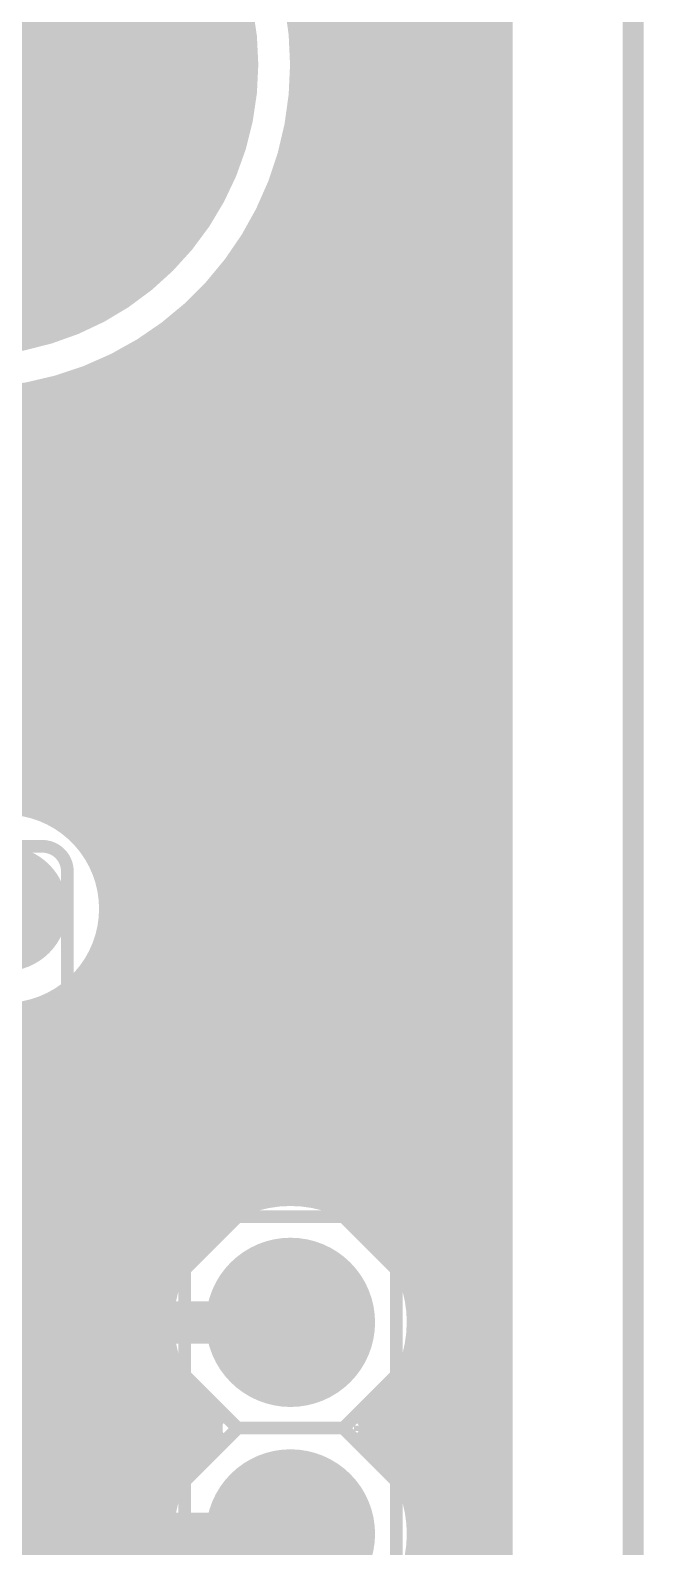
# Model space of a CAD drawing. Extents: x -5 to 100, y -56 to 115.
# Drawn here: x 92.76 to 100.13, y 86.21 to 104.41 of the extents above; entities that cross this region are included whole.
import ezdxf

# ---------------------------------------------------------------- set-up
doc = ezdxf.new("R2010")
doc.units = 0
doc.header["$MEASUREMENT"] = 0
doc.layers.get('0').update_dxf_attribs({"linetype": 'CONTINUOUS'})
for name, color, linetype in [('22-314-0_BOT', 7, 'CONTINUOUS'), ('22-314-0_DRD', 7, 'CONTINUOUS'), ('22-314-0_DRL', 2, 'CONTINUOUS'), ('22-314-0_SMB', 4, 'CONTINUOUS'), ('22-314-0_SMT', 3, 'CONTINUOUS'), ('22-314-0_SST', 5, 'CONTINUOUS'), ('22-314-0_TOP', 10, 'CONTINUOUS'), ('THRUHOLE_NPT', 9, 'CONTINUOUS'), ('THRUHOLE_TAP', 12, 'CONTINUOUS')]:
    doc.layers.add(name, color=color, linetype=linetype)

# ---------------------------------------------------------------- blocks, each defined once
blk = doc.blocks.new('ROUND_4')
at = {"const_width": 0.7493}
blk.add_lwpolyline([(-0.37465, 0, 1), (0.37465, 0, 1)], format="xyb", close=True, dxfattribs=at)
blk = doc.blocks.new('ROUND_6')
at = {"const_width": 1.016}
blk.add_lwpolyline([(-0.508, 0, 1), (0.508, 0, 1)], format="xyb", close=True, dxfattribs=at)
blk = doc.blocks.new('ROUND_7')
at = {"const_width": 3.50012}
blk.add_lwpolyline([(-1.75006, 0, 1), (1.75006, 0, 1)], format="xyb", close=True, dxfattribs=at)
blk = doc.blocks.new('ROUND_5')
at = {"const_width": 0.75057}
blk.add_lwpolyline([(-0.375284, 0, 1), (0.375284, 0, 1)], format="xyb", close=True, dxfattribs=at)
blk = doc.blocks.new('ROUND_17')
at = {"const_width": 0.54991}
blk.add_lwpolyline([(-0.274954, 0, 1), (0.274954, 0, 1)], format="xyb", close=True, dxfattribs=at)
blk = doc.blocks.new('ROUND_20')
at = {"const_width": 1.75006}
blk.add_lwpolyline([(-0.87503, 0, 1), (0.87503, 0, 1)], format="xyb", close=True, dxfattribs=at)

msp = doc.modelspace()

# ---------------------------------------------------------------- linework, layer by layer
at = {"layer": '22-314-0_BOT', "const_width": 0.254}
for points in [[(96.0882, 113.665), (96.0882, 90.40876)], [(96.3168, 113.665), (96.3168, 90.3605)], [(96.5454, 113.665), (96.5454, 90.27414)], [(96.774, 113.665), (96.774, 90.13698)], [(97.0026, 113.665), (97.0026, 89.93632)], [(97.2312, 113.665), (97.2312, 89.61374)], [(97.4598, 113.665), (97.4598, 3.1623)], [(97.6884, 113.665), (97.6884, 2.9718)], [(97.917, 113.665), (97.917, 2.74574)], [(98.1456, 113.665), (98.1456, 2.48158)], [(98.3742, 113.665), (98.3742, 2.16154)], [(98.425, 113.665), (98.425, 2.07772)], [(98.425, 104.4956), (95.97644, 104.4956)], [(98.425, 104.267), (95.99676, 104.267)], [(98.425, 104.0384), (96.00692, 104.0384)], [(98.425, 103.8098), (96.00184, 103.8098)], [(98.425, 103.5812), (95.98406, 103.5812)], [(98.425, 103.3526), (95.95358, 103.3526)], [(98.425, 103.124), (95.9104, 103.124)], [(95.8596, 102.92334), (95.8596, 90.424)], [(98.425, 102.8954), (95.85198, 102.8954)], [(98.425, 102.6668), (95.77832, 102.6668)], [(98.425, 102.4382), (95.68942, 102.4382)], [(98.425, 102.2096), (95.58528, 102.2096)], [(95.631, 102.30358), (95.631, 90.40114)], [(95.4024, 101.88194), (95.4024, 90.34526)], [(98.425, 101.981), (95.46082, 101.981)], [(98.425, 101.7524), (95.31604, 101.7524)], [(98.425, 101.5238), (95.15094, 101.5238)], [(95.1738, 101.55428), (95.1738, 90.2462)], [(94.9452, 101.2825), (94.9452, 90.09888)], [(98.425, 101.2952), (94.95536, 101.2952)], [(94.7166, 101.0539), (94.7166, 89.8779)], [(98.425, 101.0666), (94.7293, 101.0666)], [(98.425, 100.838), (94.4626, 100.838)], [(94.488, 100.85832), (94.488, 89.5096)], [(98.425, 100.6094), (94.13494, 100.6094)], [(94.2594, 100.69068), (94.2594, 68.4403)], [(98.425, 100.3808), (93.72092, 100.3808)], [(93.8022, 100.4189), (93.8022, 68.28282)], [(94.0308, 100.5459), (94.0308, 68.38696)], [(93.345, 100.22332), (93.345, 94.75216)], [(93.5736, 100.31476), (93.5736, 94.43974)], [(92.6592, 100.04552), (92.6592, 95.10522)], [(92.8878, 100.09124), (92.8878, 95.04426)], [(93.1164, 100.14966), (93.1164, 94.93504)], [(98.425, 100.1522), (93.12148, 100.1522)], [(98.425, 99.9236), (84.582, 99.9236)], [(98.425, 99.695), (84.582, 99.695)], [(98.425, 99.4664), (84.582, 99.4664)], [(98.425, 99.2378), (84.582, 99.2378)], [(98.425, 99.0092), (84.582, 99.0092)], [(98.425, 98.7806), (84.582, 98.7806)], [(98.425, 98.552), (84.582, 98.552)], [(98.425, 98.3234), (84.582, 98.3234)], [(98.425, 98.0948), (84.582, 98.0948)], [(98.425, 97.8662), (84.582, 97.8662)], [(98.425, 97.6376), (84.582, 97.6376)], [(98.425, 97.409), (84.582, 97.409)], [(98.425, 97.1804), (84.582, 97.1804)], [(98.425, 96.9518), (84.582, 96.9518)], [(98.425, 96.7232), (84.582, 96.7232)], [(98.425, 96.4946), (84.582, 96.4946)], [(98.425, 96.266), (84.582, 96.266)], [(98.425, 96.0374), (84.582, 96.0374)], [(98.425, 95.8088), (84.582, 95.8088)], [(98.425, 95.5802), (84.582, 95.5802)], [(98.425, 95.3516), (84.582, 95.3516)], [(98.425, 95.123), (84.582, 95.123)], [(98.425, 94.8944), (93.17736, 94.8944)], [(98.425, 94.6658), (93.42374, 94.6658)], [(98.425, 94.4372), (93.5736, 94.4372)], [(98.425, 94.2086), (93.66504, 94.2086)], [(98.425, 93.98), (93.70568, 93.98)], [(98.425, 93.7514), (93.70568, 93.7514)], [(98.425, 93.5228), (93.66504, 93.5228)], [(93.5736, 93.28912), (93.5736, 68.11264)], [(98.425, 93.2942), (93.57614, 93.2942)], [(93.345, 92.9767), (93.345, 67.82308)], [(98.425, 93.0656), (93.42628, 93.0656)], [(93.1164, 92.79382), (93.1164, 65.27038)], [(98.425, 92.837), (93.1799, 92.837)], [(98.425, 92.6084), (92.50172, 92.6084)], [(92.6592, 92.62364), (92.6592, 66.04254)], [(92.8878, 92.6846), (92.8878, 65.7733)], [(98.425, 92.3798), (90.94978, 92.3798)], [(98.425, 92.1512), (91.06408, 92.1512)], [(98.425, 91.9226), (91.14028, 91.9226)], [(98.425, 91.694), (91.18346, 91.694)], [(98.425, 91.4654), (91.19108, 91.4654)], [(98.425, 91.2368), (91.16822, 91.2368)], [(98.425, 91.0082), (91.11234, 91.0082)], [(98.425, 90.7796), (91.0209, 90.7796)], [(98.425, 90.551), (90.88374, 90.551)], [(95.33636, 90.3224), (90.68562, 90.3224)], [(98.425, 90.3224), (96.4311, 90.3224)], [(94.93758, 90.0938), (90.38844, 90.0938)], [(98.425, 90.0938), (96.83242, 90.0938)], [(94.70644, 89.8652), (89.70264, 89.8652)], [(98.425, 89.8652), (97.06356, 89.8652)], [(94.5515, 89.6366), (84.582, 89.6366)], [(98.425, 89.6366), (97.2185, 89.6366)], [(94.44736, 89.408), (84.582, 89.408)], [(98.425, 89.408), (97.32264, 89.408)], [(94.3864, 89.1794), (84.582, 89.1794)], [(98.425, 89.1794), (97.3836, 89.1794)], [(94.361, 88.9508), (84.582, 88.9508)], [(98.425, 88.9508), (97.40646, 88.9508)], [(94.37116, 88.7222), (84.582, 88.7222)], [(98.425, 88.7222), (97.39884, 88.7222)], [(94.41688, 88.4936), (84.582, 88.4936)], [(98.425, 88.4936), (97.35312, 88.4936)], [(94.49816, 88.265), (84.582, 88.265)], [(94.488, 88.2904), (94.488, 86.9696)], [(97.2312, 88.18626), (97.2312, 87.07374)], [(98.425, 88.265), (97.2693, 88.265)], [(94.6277, 88.0364), (84.582, 88.0364)], [(98.425, 88.0364), (97.13976, 88.0364)], [(94.82074, 87.8078), (84.582, 87.8078)], [(94.7166, 87.9221), (94.7166, 87.3379)], [(98.425, 87.8078), (96.94672, 87.8078)], [(97.0026, 87.86368), (97.0026, 87.39632)], [(94.9452, 87.69858), (94.9452, 87.55888)], [(96.774, 87.66048), (96.774, 87.59698)], [(94.9706, 87.5792), (84.582, 87.5792)], [(98.425, 87.5792), (96.7994, 87.5792)], [(94.72676, 87.3506), (84.582, 87.3506)], [(98.425, 87.3506), (97.04324, 87.3506)], [(94.5642, 87.122), (84.582, 87.122)], [(98.425, 87.122), (97.20326, 87.122)], [(94.45752, 86.8934), (84.582, 86.8934)], [(98.425, 86.8934), (97.31248, 86.8934)], [(94.39148, 86.6648), (89.69248, 86.6648)], [(98.425, 86.6648), (97.37852, 86.6648)], [(94.36354, 86.4362), (90.38844, 86.4362)], [(98.425, 86.4362), (97.40646, 86.4362)], [(94.36862, 86.2076), (90.68562, 86.2076)], [(98.425, 86.2076), (97.40138, 86.2076)]]:
    msp.add_lwpolyline(points, dxfattribs=at)
for points in [[(96.00692, 104.0003, 0.4142136), (91.9988, 108.00842)], [(91.9988, 99.99218, 0.4142136), (96.00692, 104.0003)], [(93.7133, 93.8657, 0.4142136), (92.456, 95.123)], [(92.456, 92.6084, 0.4142136), (93.7133, 93.8657)], [(95.885, 90.424, 0.4142136), (94.361, 88.9)], [(97.409, 88.9, 0.4142136), (95.885, 90.424)], [(94.361, 88.9, 0.2512562), (95.04198, 87.63039)], [(96.72574, 87.63, 0.2516254), (97.40807, 88.9)], [(95.04172, 87.63, 0.2512561), (94.36053, 86.36)], [(97.409, 86.36, 0.2516254), (96.72625, 87.63077)], [(94.361, 86.36, 0.4142136), (95.885, 84.836)], [(95.885, 84.836, 0.4142136), (97.409, 86.36)]]:
    msp.add_lwpolyline(points, format="xyb", dxfattribs=at)
at = {"layer": '22-314-0_DRD', "const_width": 0.254}
for points in [[(99.9998, -2.99974), (99.9998, 112.99952)], [(92.6338, 104.2543), (92.2528, 104.6353)], [(92.6338, 103.7463), (92.6338, 104.2543)], [(92.2528, 103.3653), (92.6338, 103.7463)], [(93.091, 93.8657), (91.821, 93.8657)], [(95.885, 89.535), (95.25, 88.9)], [(96.52, 88.9), (95.885, 89.535)], [(95.25, 88.9), (95.885, 88.265)], [(95.885, 88.265), (96.52, 88.9)], [(95.885, 86.995), (95.25, 86.36)], [(96.52, 86.36), (95.885, 86.995)], [(95.25, 86.36), (95.885, 85.725)], [(95.885, 85.725), (96.52, 86.36)]]:
    msp.add_lwpolyline(points, dxfattribs=at)
at = {"layer": '22-314-0_DRL', "const_width": 0.254}
msp.add_lwpolyline([(99.9998, -2.99974), (99.9998, 112.99952)], dxfattribs=at)
at = {"layer": '22-314-0_SST'}
for points, const_width in [([(98.044, 76.073), (54.229, 76.073), (54.229, 97.155), (98.044, 97.155), (98.044, 76.073)], 0.381), ([(92.90558, 94.615), (86.16442, 94.615)], 0.1524), ([(93.2053, 79.91602), (93.2053, 81.915), (93.2053, 94.31528)], 0.1524), ([(96.37522, 93.33992), (96.37522, 93.07068)], 0.2032), ([(96.37522, 93.2053), (95.35922, 93.2053), (95.52686, 93.07068)], 0.2032), ([(95.86722, 91.91752), (95.86722, 92.32392), (95.69704, 92.46108), (95.52686, 92.46108), (95.35922, 92.32392), (95.35922, 91.91752), (96.37522, 91.91752)], 0.2032), ([(95.35922, 91.44508), (95.35922, 91.1733)], 0.2032), ([(96.03486, 90.9701), (96.20504, 90.9701), (96.37522, 91.03868), (96.37522, 91.30792), (96.20504, 91.3765), (95.35922, 91.3765)], 0.2032), ([(95.25, 87.63), (94.615, 88.265), (94.615, 89.535), (95.25, 90.17), (96.52, 90.17), (97.155, 89.535), (97.155, 88.265), (96.52, 87.63), (95.25, 87.63)], 0.1524), ([(95.25, 85.09), (94.615, 85.725), (94.615, 86.995), (95.25, 87.63), (96.52, 87.63), (97.155, 86.995), (97.155, 85.598), (96.647, 85.09), (95.25, 85.09)], 0.1524)]:
    msp.add_lwpolyline(points, dxfattribs=dict(at, const_width=const_width))
at = {"layer": '22-314-0_SST', "const_width": 0.1524}
msp.add_lwpolyline([(93.2053, 94.31528, 0.4142136), (92.90558, 94.615)], format="xyb", dxfattribs=at)
at = {"layer": '22-314-0_TOP'}
for points, const_width in [([(96.0882, 113.665), (96.0882, 90.40876)], 0.254), ([(96.3168, 113.665), (96.3168, 90.3605)], 0.254), ([(96.5454, 113.665), (96.5454, 90.27414)], 0.254), ([(96.774, 113.665), (96.774, 90.13698)], 0.254), ([(97.0026, 113.665), (97.0026, 89.93632)], 0.254), ([(97.2312, 113.665), (97.2312, 89.61374)], 0.254), ([(97.4598, 113.665), (97.4598, 3.1623)], 0.254), ([(97.6884, 113.665), (97.6884, 2.9718)], 0.254), ([(97.917, 113.665), (97.917, 2.74574)], 0.254), ([(98.1456, 113.665), (98.1456, 2.48158)], 0.254), ([(98.3742, 113.665), (98.3742, 2.16154)], 0.254), ([(98.425, 113.665), (98.425, 2.07772)], 0.254), ([(98.425, 104.4956), (95.97644, 104.4956)], 0.254), ([(98.425, 104.267), (95.99676, 104.267)], 0.254), ([(98.425, 104.0384), (96.00692, 104.0384)], 0.254), ([(98.425, 103.8098), (96.00184, 103.8098)], 0.254), ([(98.425, 103.5812), (95.98406, 103.5812)], 0.254), ([(98.425, 103.3526), (95.95358, 103.3526)], 0.254), ([(98.425, 103.124), (95.9104, 103.124)], 0.254), ([(95.8596, 102.92334), (95.8596, 90.424)], 0.254), ([(98.425, 102.8954), (95.85198, 102.8954)], 0.254), ([(98.425, 102.6668), (95.77832, 102.6668)], 0.254), ([(98.425, 102.4382), (95.68942, 102.4382)], 0.254), ([(98.425, 102.2096), (95.58528, 102.2096)], 0.254), ([(95.631, 102.30358), (95.631, 90.40114)], 0.254), ([(95.4024, 101.88194), (95.4024, 90.34526)], 0.254), ([(98.425, 101.981), (95.46082, 101.981)], 0.254), ([(98.425, 101.7524), (95.31604, 101.7524)], 0.254), ([(98.425, 101.5238), (95.15094, 101.5238)], 0.254), ([(95.1738, 101.55428), (95.1738, 90.2462)], 0.254), ([(94.9452, 101.2825), (94.9452, 90.09888)], 0.254), ([(98.425, 101.2952), (94.95536, 101.2952)], 0.254), ([(94.7166, 101.0539), (94.7166, 89.8779)], 0.254), ([(98.425, 101.0666), (94.7293, 101.0666)], 0.254), ([(98.425, 100.838), (94.4626, 100.838)], 0.254), ([(94.488, 100.85832), (94.488, 89.662)], 0.254), ([(98.425, 100.6094), (94.13494, 100.6094)], 0.254), ([(94.2594, 100.69068), (94.2594, 89.662)], 0.254), ([(98.425, 100.3808), (93.72092, 100.3808)], 0.254), ([(93.8022, 100.4189), (93.8022, 89.662)], 0.254), ([(94.0308, 100.5459), (94.0308, 89.662)], 0.254), ([(93.345, 100.22332), (93.345, 94.75216)], 0.254), ([(93.5736, 100.31476), (93.5736, 94.43974)], 0.254), ([(92.6592, 100.04552), (92.6592, 95.10522)], 0.254), ([(92.8878, 100.09124), (92.8878, 95.04426)], 0.254), ([(93.1164, 100.14966), (93.1164, 94.93504)], 0.254), ([(98.425, 100.1522), (93.12148, 100.1522)], 0.254), ([(98.425, 99.9236), (85.852, 99.9236)], 0.254), ([(98.425, 99.695), (85.852, 99.695)], 0.254), ([(98.425, 99.4664), (85.852, 99.4664)], 0.254), ([(98.425, 99.2378), (85.852, 99.2378)], 0.254), ([(98.425, 99.0092), (85.852, 99.0092)], 0.254), ([(98.425, 98.7806), (85.852, 98.7806)], 0.254), ([(98.425, 98.552), (85.852, 98.552)], 0.254), ([(98.425, 98.3234), (85.852, 98.3234)], 0.254), ([(98.425, 98.0948), (85.852, 98.0948)], 0.254), ([(98.425, 97.8662), (85.852, 97.8662)], 0.254), ([(98.425, 97.6376), (85.852, 97.6376)], 0.254), ([(98.425, 97.409), (85.852, 97.409)], 0.254), ([(98.425, 97.1804), (85.852, 97.1804)], 0.254), ([(98.425, 96.9518), (85.852, 96.9518)], 0.254), ([(98.425, 96.7232), (85.852, 96.7232)], 0.254), ([(98.425, 96.4946), (85.852, 96.4946)], 0.254), ([(98.425, 96.266), (85.85962, 96.266)], 0.254), ([(98.425, 96.0374), (86.08822, 96.0374)], 0.254), ([(98.425, 95.8088), (86.31682, 95.8088)], 0.254), ([(98.425, 95.5802), (86.54542, 95.5802)], 0.254), ([(98.425, 95.3516), (86.77402, 95.3516)], 0.254), ([(98.425, 95.123), (87.00262, 95.123)], 0.254), ([(98.425, 94.8944), (93.17736, 94.8944)], 0.254), ([(98.425, 94.6658), (93.42374, 94.6658)], 0.254), ([(98.425, 94.4372), (93.5736, 94.4372)], 0.254), ([(98.425, 94.2086), (93.66504, 94.2086)], 0.254), ([(98.425, 93.98), (93.70568, 93.98)], 0.254), ([(98.425, 93.7514), (93.70568, 93.7514)], 0.254), ([(98.425, 93.5228), (93.66504, 93.5228)], 0.254), ([(93.5736, 93.28912), (93.5736, 89.662)], 0.254), ([(98.425, 93.2942), (93.57614, 93.2942)], 0.254), ([(93.345, 92.9767), (93.345, 89.662)], 0.254), ([(98.425, 93.0656), (93.42628, 93.0656)], 0.254), ([(93.1164, 92.79382), (93.1164, 89.662)], 0.254), ([(98.425, 92.837), (93.1799, 92.837)], 0.254), ([(98.425, 92.6084), (92.50172, 92.6084)], 0.254), ([(92.6592, 92.62364), (92.6592, 89.662)], 0.254), ([(92.8878, 92.6846), (92.8878, 89.662)], 0.254), ([(98.425, 92.3798), (90.94978, 92.3798)], 0.254), ([(98.425, 92.1512), (91.06408, 92.1512)], 0.254), ([(98.425, 91.9226), (91.14028, 91.9226)], 0.254), ([(89.535, 91.51366), (92.14866, 88.9), (95.885, 88.9)], 0.508), ([(98.425, 91.694), (91.18346, 91.694)], 0.254), ([(98.425, 91.4654), (91.19108, 91.4654)], 0.254), ([(98.425, 91.2368), (91.16822, 91.2368)], 0.254), ([(98.425, 91.0082), (91.11742, 91.0082)], 0.254), ([(98.425, 90.7796), (91.34602, 90.7796)], 0.254), ([(98.425, 90.551), (91.57462, 90.551)], 0.254), ([(95.33636, 90.3224), (91.80322, 90.3224)], 0.254), ([(98.425, 90.3224), (96.4311, 90.3224)], 0.254), ([(94.93758, 90.0938), (92.03182, 90.0938)], 0.254), ([(98.425, 90.0938), (96.83242, 90.0938)], 0.254), ([(94.70644, 89.8652), (92.26042, 89.8652)], 0.254), ([(98.425, 89.8652), (97.06356, 89.8652)], 0.254), ([(94.5642, 89.662), (92.46362, 89.662)], 0.254), ([(98.425, 89.6366), (97.2185, 89.6366)], 0.254), ([(98.425, 89.408), (97.32264, 89.408)], 0.254), ([(98.425, 89.1794), (97.3836, 89.1794)], 0.254), ([(98.425, 88.9508), (97.40646, 88.9508)], 0.254), ([(98.425, 88.7222), (97.39884, 88.7222)], 0.254), ([(98.425, 88.4936), (97.35312, 88.4936)], 0.254), ([(97.2312, 88.18626), (97.2312, 87.07374)], 0.254), ([(98.425, 88.265), (97.2693, 88.265)], 0.254), ([(94.6277, 88.0364), (87.58936, 88.0364)], 0.254), ([(94.5642, 88.138), (92.14866, 88.138)], 0.254), ([(92.6592, 88.138), (92.6592, 87.122)], 0.254), ([(92.8878, 88.138), (92.8878, 87.122)], 0.254), ([(93.1164, 88.138), (93.1164, 87.122)], 0.254), ([(93.345, 88.138), (93.345, 87.122)], 0.254), ([(93.5736, 88.138), (93.5736, 87.122)], 0.254), ([(93.8022, 88.138), (93.8022, 87.122)], 0.254), ([(94.0308, 88.138), (94.0308, 87.122)], 0.254), ([(94.2594, 88.138), (94.2594, 87.122)], 0.254), ([(94.488, 88.138), (94.488, 87.122)], 0.254), ([(98.425, 88.0364), (97.13976, 88.0364)], 0.254), ([(94.82074, 87.8078), (87.81796, 87.8078)], 0.254), ([(94.7166, 87.9221), (94.7166, 87.3379)], 0.254), ([(98.425, 87.8078), (96.94672, 87.8078)], 0.254), ([(97.0026, 87.86368), (97.0026, 87.39632)], 0.254), ([(94.9452, 87.69858), (94.9452, 87.55888)], 0.254), ([(96.774, 87.66048), (96.774, 87.59698)], 0.254), ([(94.9706, 87.5792), (88.04656, 87.5792)], 0.254), ([(98.425, 87.5792), (96.7994, 87.5792)], 0.254), ([(94.72676, 87.3506), (88.27516, 87.3506)], 0.254), ([(98.425, 87.3506), (97.04324, 87.3506)], 0.254), ([(94.5642, 87.122), (90.932, 87.122)], 0.254), ([(98.425, 87.122), (97.20326, 87.122)], 0.254), ([(98.425, 86.8934), (97.31248, 86.8934)], 0.254), ([(98.425, 86.6648), (97.37852, 86.6648)], 0.254), ([(89.535, 85.0138), (89.5858, 85.0138), (90.932, 86.36), (95.885, 86.36)], 0.508), ([(98.425, 86.4362), (97.40646, 86.4362)], 0.254), ([(98.425, 86.2076), (97.40138, 86.2076)], 0.254)]:
    msp.add_lwpolyline(points, dxfattribs=dict(at, const_width=const_width))
at = {"layer": '22-314-0_TOP', "const_width": 0.254}
for points in [[(96.00692, 104.0003, 0.4142136), (91.9988, 108.00842)], [(91.9988, 99.99218, 0.4142136), (96.00692, 104.0003)], [(93.7133, 93.8657, 0.4142136), (92.456, 95.123)], [(92.456, 92.6084, 0.4142136), (93.7133, 93.8657)], [(95.885, 90.424, 0.2680352), (94.5642, 89.662)], [(97.409, 88.9, 0.4142136), (95.885, 90.424)], [(96.72574, 87.63, 0.2516254), (97.40807, 88.9)], [(94.5642, 88.138, 0.1158551), (95.04151, 87.62969)], [(95.04172, 87.63, 0.1158552), (94.56452, 87.12181)], [(97.409, 86.36, 0.2516254), (96.72625, 87.63077)], [(95.885, 84.836, 0.4142136), (97.409, 86.36)]]:
    msp.add_lwpolyline(points, format="xyb", dxfattribs=at)

# ---------------------------------------------------------------- block references
at = {"layer": '22-314-0_BOT'}
for name, p in [('ROUND_7', (91.9988, 104.0003)), ('ROUND_4', (92.456, 93.8657)), ('ROUND_6', (95.885, 88.9)), ('ROUND_6', (95.885, 86.36))]:
    msp.add_blockref(name, p, dxfattribs=at)
at = {"layer": '22-314-0_DRL'}
for name, p in [('ROUND_20', (91.9988, 104.0003)), ('ROUND_5', (92.456, 93.8657)), ('ROUND_17', (95.885, 88.9)), ('ROUND_17', (95.885, 86.36))]:
    msp.add_blockref(name, p, dxfattribs=at)
at = {"layer": '22-314-0_SMB'}
for name, p in [('ROUND_7', (91.9988, 104.0003)), ('ROUND_4', (92.456, 93.8657)), ('ROUND_6', (95.885, 88.9)), ('ROUND_6', (95.885, 86.36))]:
    msp.add_blockref(name, p, dxfattribs=at)
at = {"layer": '22-314-0_SMT'}
for name, p in [('ROUND_7', (91.9988, 104.0003)), ('ROUND_4', (92.456, 93.8657)), ('ROUND_6', (95.885, 88.9)), ('ROUND_6', (95.885, 86.36))]:
    msp.add_blockref(name, p, dxfattribs=at)
at = {"layer": '22-314-0_TOP'}
for name, p in [('ROUND_7', (91.9988, 104.0003)), ('ROUND_4', (92.456, 93.8657)), ('ROUND_6', (95.885, 88.9)), ('ROUND_6', (95.885, 86.36))]:
    msp.add_blockref(name, p, dxfattribs=at)
at = {"layer": 'THRUHOLE_NPT'}
msp.add_blockref('ROUND_5', (92.456, 93.8657), dxfattribs=at)
at = {"layer": 'THRUHOLE_TAP'}
for name, p in [('ROUND_20', (91.9988, 104.0003)), ('ROUND_17', (95.885, 88.9)), ('ROUND_17', (95.885, 86.36))]:
    msp.add_blockref(name, p, dxfattribs=at)

doc.saveas('drawing.dxf')
